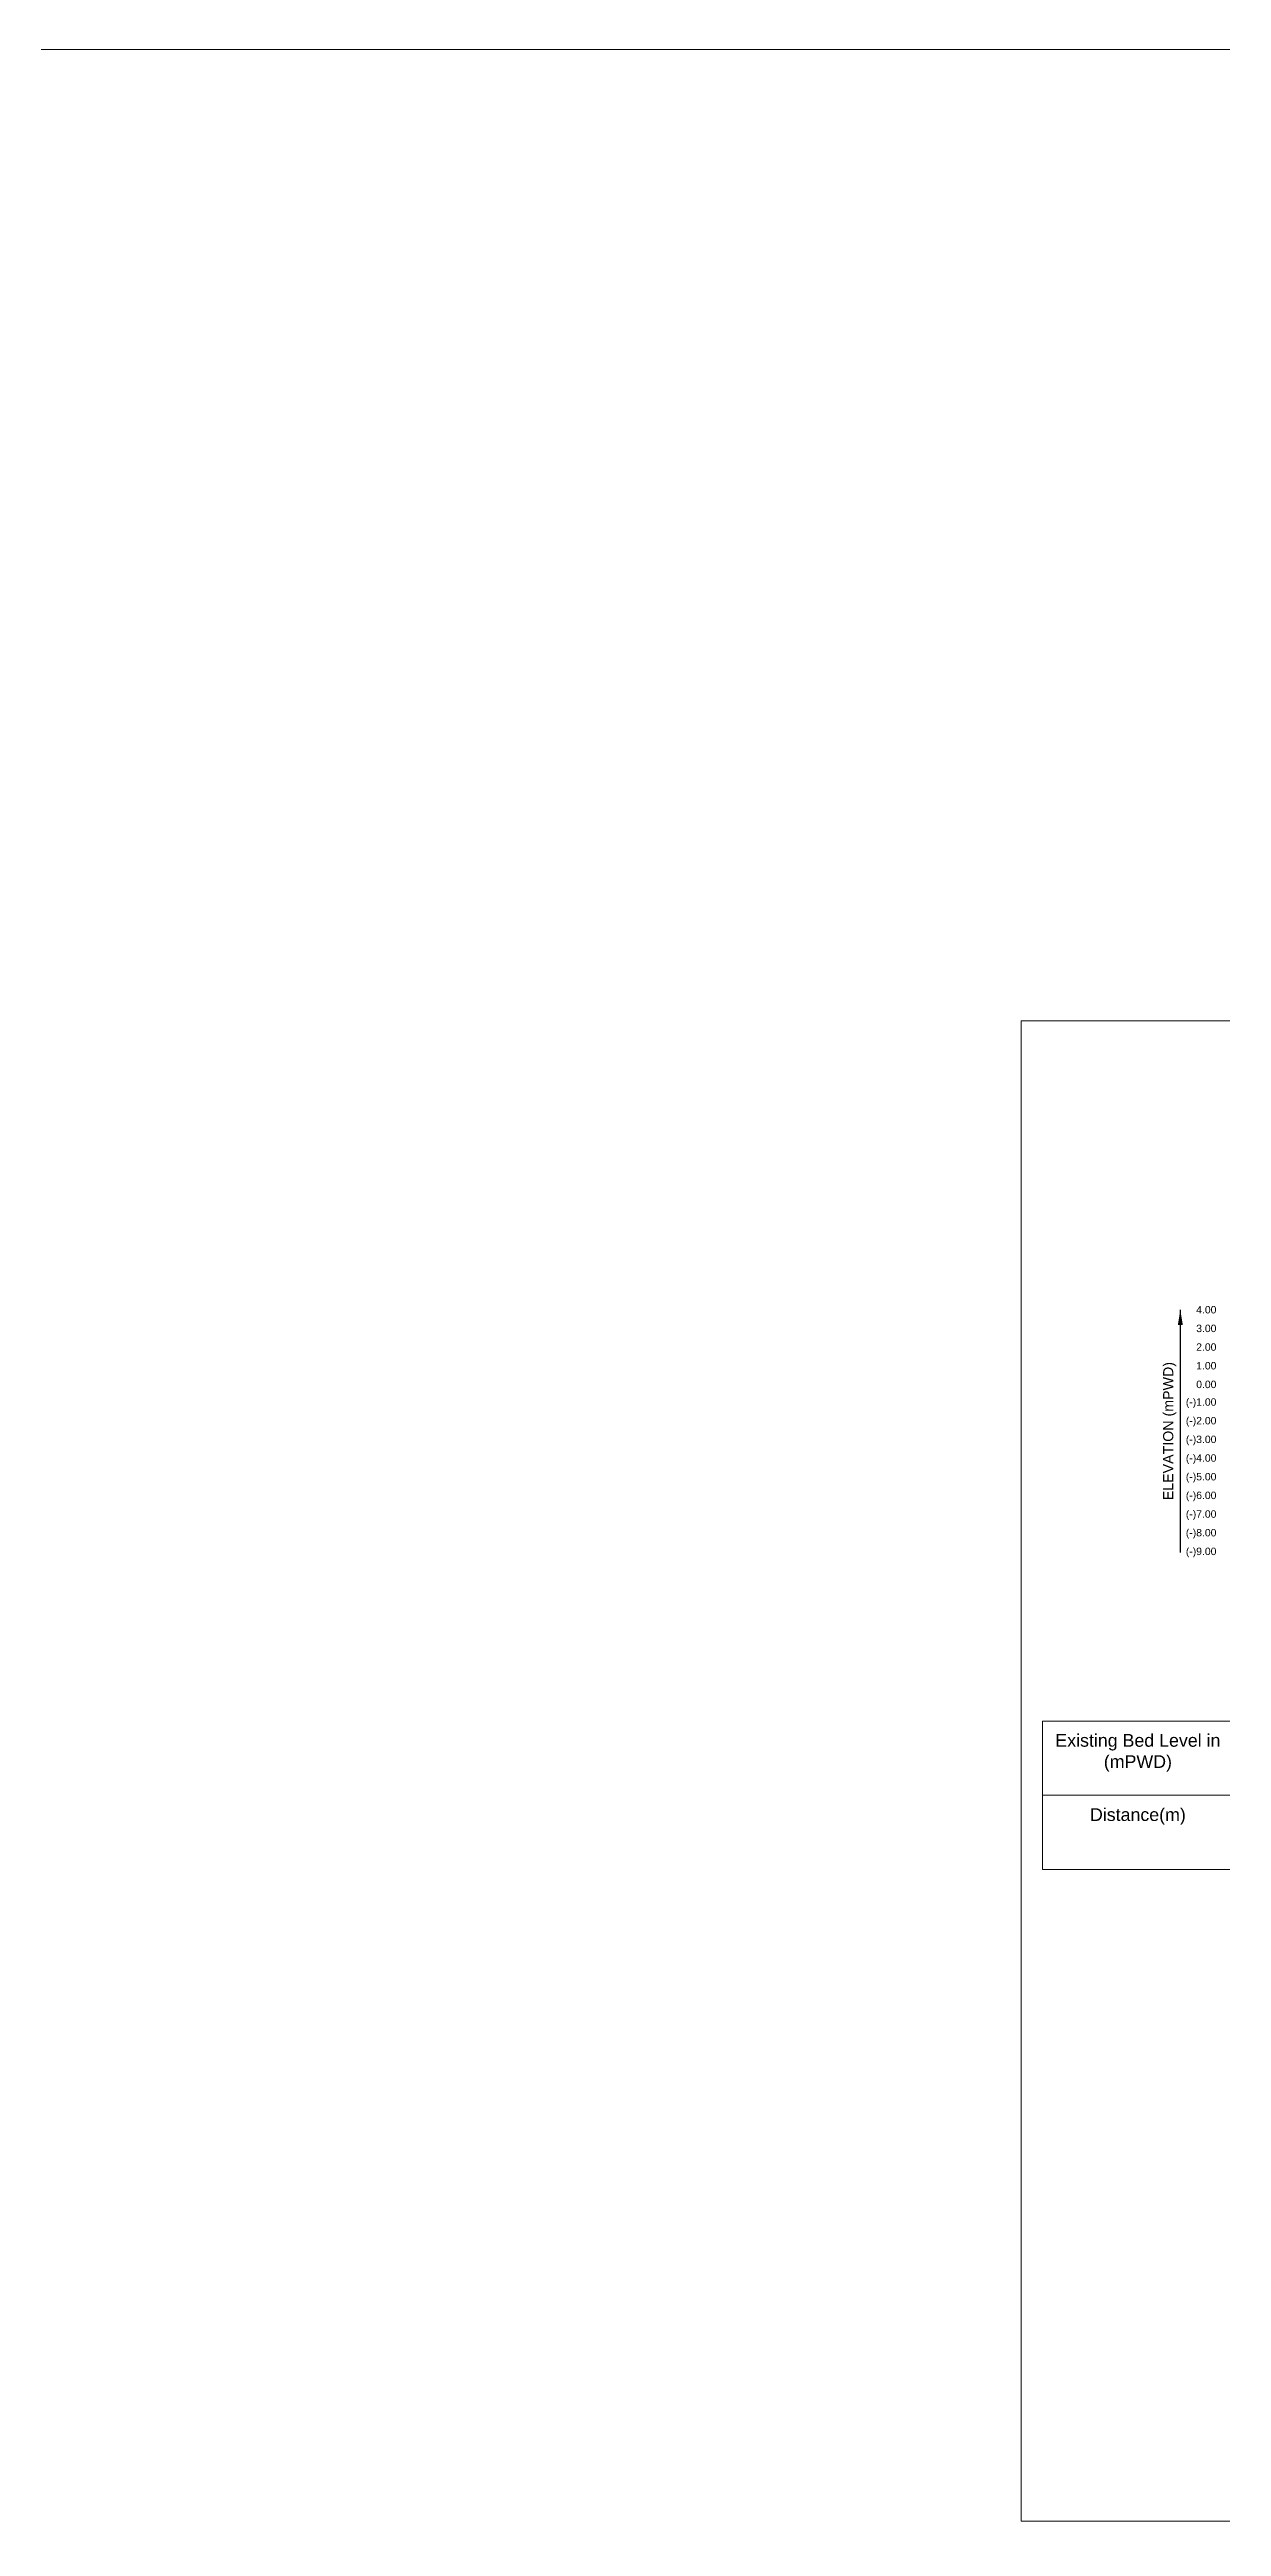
# Model space of a CAD drawing. Header units: inches. Extents: x 66615 to 414904, y -29123 to 90068.
# Drawn here: x 156407 to 161931, y -23247 to -11572 of the extents above; entities that cross this region are included whole.
import ezdxf

# ---------------------------------------------------------------- set-up
doc = ezdxf.new("R2010")
doc.units = ezdxf.units.IN
doc.header["$LTSCALE"] = 7
doc.header["$MEASUREMENT"] = 0
for name, color, linetype, lineweight in [('Cross section Data Border', 7, 'Continuous', 9), ('Cross Section Labels', 7, 'Continuous', 9), ('Long Section Labels', 7, 'Continuous', 9)]:
    doc.layers.add(name, color=color, linetype=linetype, lineweight=lineweight)
doc.styles.get("Standard").update_dxf_attribs({"font": 'arial.ttf'})
doc.dimstyles.get("Standard").update_dxf_attribs({"dimtxt": 0.18, "dimasz": 0.18, "dimexe": 0.18, "dimexo": 0.0625, "dimgap": 0.09, "dimtad": 0, "dimtih": 1, "dimtoh": 1, "dimdec": 4, "dimzin": 0, "dimdsep": 46, "dimtxsty": 'Standard', "dimcen": 0.09, "dimadec": 0, "dimazin": 0, "dimtfac": 1, "dimtdec": 4, "dimtofl": 0, "dimtmove": 0, "dimatfit": 3, "dimfxl": 1, "dimtolj": 1, "dimtzin": 0, "dimarcsym": 0})

msp = doc.modelspace()

# ---------------------------------------------------------------- linework, layer by layer
at = {"layer": 'Cross section Data Border'}
msp.add_lwpolyline([(161086.86937, -19451.00002), (170033.14463, -19451.00002), (170033.14463, -20151.00002), (161086.86937, -20151.00002)], close=True, dxfattribs=at)
msp.add_lwpolyline([(161086.86937, -19801.00002), (170033.14463, -19801.00002)], dxfattribs=at)
at = {"layer": 'Cross Section Labels'}
msp.add_lwpolyline([(160986.86937, -16151.00002), (170986.86937, -16151.00002), (170986.86937, -23222.00002), (160986.86937, -23222.00002)], close=True, dxfattribs=at)
at = {"layer": 'Long Section Labels'}
msp.add_lwpolyline([(91231.23993, -11571.79148), (254043.28809, -11571.79148), (254043.28809, -29123.34064), (91231.23993, -29123.34064)], close=True, dxfattribs=at)

# ---------------------------------------------------------------- texts
at = {"layer": 'Cross section Data Border', "char_height": 60, "width": 800, "attachment_point": 5}
for s, insert in [('Existing Bed Level in (mPWD)', (161536.86937, -19601.00002)), ('Distance(m)', (161536.86937, -19901.00002))]:
    msp.add_mtext(s, dxfattribs=dict(at, insert=insert))
at = {"layer": 'Long Section Labels', "char_height": 35, "attachment_point": 6}
for s, insert in [('4.00', (161906.86937, -17512.28002)), ('3.00', (161906.86937, -17600.28002)), ('2.00', (161906.86937, -17688.28002)), ('0.00', (161906.86937, -17864.28002)), ('1.00', (161906.86937, -17776.28002)), ('(-)1.00', (161906.86937, -17952.28002)), ('(-)2.00', (161906.86937, -18040.28002)), ('(-)3.00', (161906.86937, -18128.28002)), ('(-)4.00', (161906.86937, -18216.28002)), ('(-)5.00', (161906.86937, -18304.28002)), ('(-)6.00', (161906.86937, -18392.28002)), ('(-)7.00', (161906.86937, -18480.28002)), ('(-)8.00', (161906.86937, -18568.28002)), ('(-)9.00', (161906.86937, -18656.28002))]:
    msp.add_mtext(s, dxfattribs=dict(at, insert=insert))
at = {"layer": 'Long Section Labels', "insert": (161686.86937, -18084.28002), "char_height": 48, "attachment_point": 5, "rotation": 90}
msp.add_mtext('ELEVATION (mPWD)', dxfattribs=at)

# ---------------------------------------------------------------- leaders
at = {"layer": 'Long Section Labels'}
msp.add_leader([(161736.86937, -17512.28002), (161736.86937, -18656.28002)], dimstyle='Standard', override={"dimasz": 72}, dxfattribs=at)

doc.saveas('drawing.dxf')
